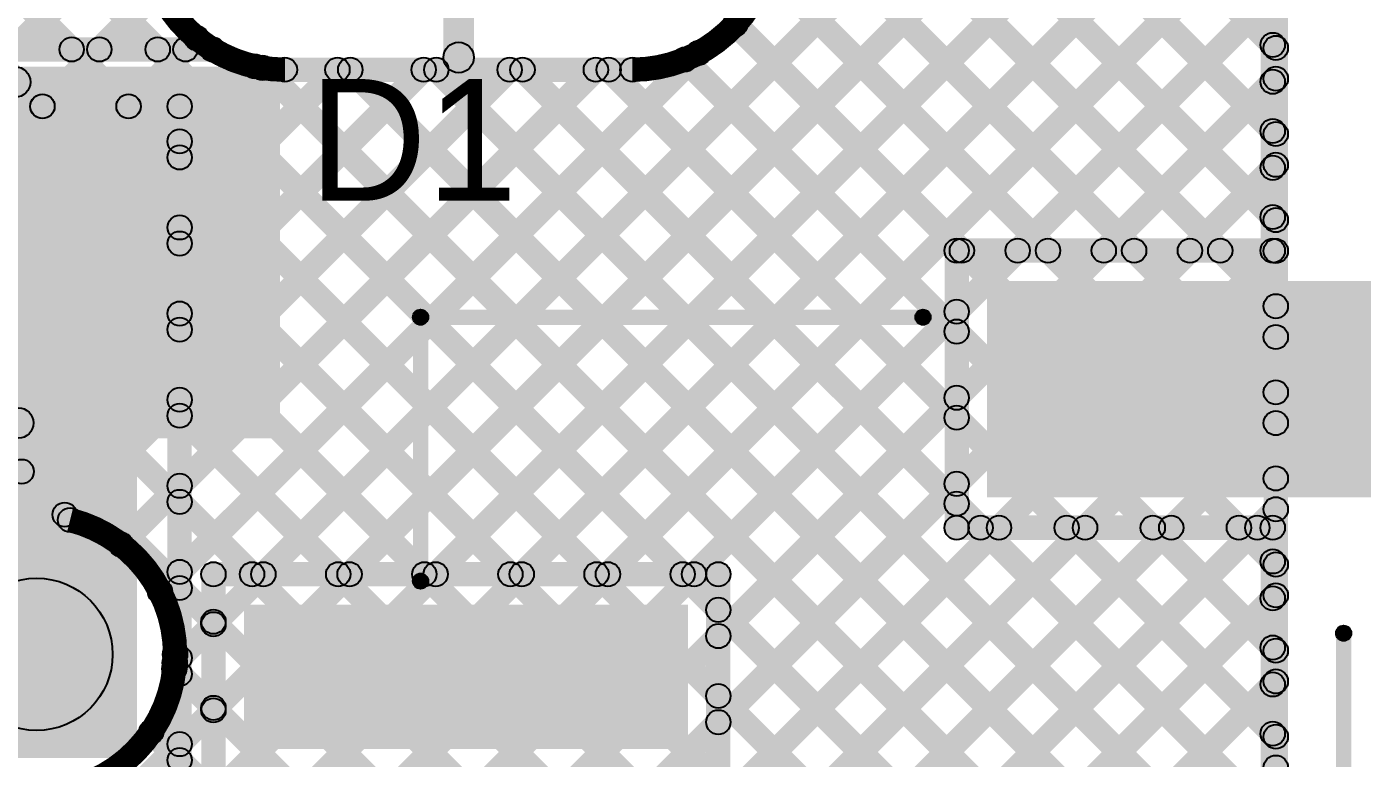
# Model space of a CAD drawing. Header units: millimetres. Extents: x 0.01 to 3.4, y 0.01 to 2.05.
# Drawn here: x 2.9518 to 3.3933, y 1.3419 to 1.5821 of the extents above; entities that cross this region are included whole.
import ezdxf

# ---------------------------------------------------------------- set-up
doc = ezdxf.new("R2010")
doc.units = ezdxf.units.MM
doc.header["$MEASUREMENT"] = 0
for name, color, linetype in [('BottomLayer', 5, 'Continuous'), ('TopLayer', 1, 'Continuous'), ('TopOverlay', 2, 'Continuous'), ('TopPaste', 8, 'Continuous'), ('TopSolder', 216, 'Continuous'), ('ViaHoleLayer', 16, 'Continuous')]:
    doc.layers.add(name, color=color, linetype=linetype)

# ---------------------------------------------------------------- blocks, each defined once
blk = doc.blocks.new('0220164_162121_61')
at = {"layer": 'TopLayer'}
for points in [[(0.57087, 0.18602), (0.61024, 0.18602), (0.61024, 0.04823), (0.57087, 0.04823)], [(0.65354, -0.05807), (0.71654, -0.05807), (0.71654, -0.17618), (0.65354, -0.17618)]]:
    blk.add_hatch(color=1, dxfattribs=at).paths.add_polyline_path(points)
at = {"layer": 'TopOverlay'}
h = blk.add_hatch(color=2, dxfattribs=at)
edge = h.paths.add_edge_path()
edge.add_arc((0.622, 0.132), 0.0025, 0, 360)
for points in [[(0.622, 0.1295), (0.622, 0.1345), (0.70866, 0.1345), (0.70866, 0.1295)], [(0.70616, 0.132), (0.71116, 0.132), (0.71116, -0.033), (0.70616, -0.033)], [(0, -0.17365), (0, -0.16865), (0.60485, -0.16865), (0.60485, -0.17365)]]:
    blk.add_hatch(color=2, dxfattribs=at).paths.add_polyline_path(points)
h = blk.add_hatch(color=2, dxfattribs=at)
edge = h.paths.add_edge_path()
edge.add_arc((0.70866, 0.132), 0.0025, 0, 360)
h = blk.add_hatch(color=2, dxfattribs=at)
edge = h.paths.add_edge_path()
edge.add_arc((0.70866, 0.132), 0.0025, 0, 360)
h = blk.add_hatch(color=2, dxfattribs=at)
edge = h.paths.add_edge_path()
edge.add_arc((0.70866, -0.033), 0.0025, 0, 360)
h = blk.add_hatch(color=2, dxfattribs=at)
edge = h.paths.add_edge_path()
edge.add_arc((0.60485, -0.17115), 0.0025, 0, 360)
at = {"layer": 'TopPaste'}
for points in [[(0.57087, 0.18602), (0.61024, 0.18602), (0.61024, 0.04823), (0.57087, 0.04823)], [(0.65354, -0.05807), (0.71654, -0.05807), (0.71654, -0.17618), (0.65354, -0.17618)]]:
    blk.add_hatch(color=8, dxfattribs=at).paths.add_polyline_path(points)
at = {"layer": 'TopSolder'}
for points in [[(0.56687, 0.19002), (0.61424, 0.19002), (0.61424, 0.04423), (0.56687, 0.04423)], [(0.64954, -0.05407), (0.72054, -0.05407), (0.72054, -0.18018), (0.64954, -0.18018)]]:
    blk.add_hatch(color=216, dxfattribs=at).paths.add_polyline_path(points)
at = {"layer": 'TopOverlay'}
for centre in [(0.622, 0.132), (0.70866, 0.132), (0.70866, 0.132), (0.70866, -0.033), (0.60485, -0.17115)]:
    blk.add_circle(centre, 0.0025, dxfattribs=at)
blk = doc.blocks.new('SMA_63')
at = {"layer": 'TopLayer'}
for points in [[(-0.02953, -0.03346), (-0.12795, -0.03346), (-0.12795, 0.03346), (-0.02953, 0.03346)], [(0.12795, -0.03346), (0.02953, -0.03346), (0.02953, 0.03346), (0.12795, 0.03346)]]:
    blk.add_hatch(color=1, dxfattribs=at).paths.add_polyline_path(points)
at = {"layer": 'TopOverlay'}
h = blk.add_hatch(color=2, dxfattribs=at)
edge = h.paths.add_edge_path()
edge.add_arc((-0.09, 0.056), 0.005, 0, 360)
h = blk.add_hatch(color=2, dxfattribs=at)
edge = h.paths.add_edge_path()
edge.add_arc((-0.09, 0.056), 0.005, 0, 360)
for points in [[(-0.09, 0.051), (-0.09, 0.061), (0.094, 0.061), (0.094, 0.051)], [(0.173, 0.061), (0.095, 0.061), (0.095, 0.036), (0.173, 0.036)], [(0.181, 0.061), (0.131, 0.061), (0.131, -0.061), (0.181, -0.061)], [(-0.085, 0.043), (-0.095, 0.043), (-0.095, 0.056), (-0.085, 0.056)], [(0.173, -0.036), (0.094, -0.036), (0.094, -0.061), (0.173, -0.061)], [(-0.084, -0.056), (-0.094, -0.056), (-0.094, -0.043), (-0.084, -0.043)], [(-0.089, -0.061), (-0.089, -0.051), (0.095, -0.051), (0.095, -0.061)]]:
    blk.add_hatch(color=2, dxfattribs=at).paths.add_polyline_path(points)
h = blk.add_hatch(color=2, dxfattribs=at)
edge = h.paths.add_edge_path()
edge.add_arc((0.094, 0.056), 0.005, 0, 360)
h = blk.add_hatch(color=2, dxfattribs=at)
edge = h.paths.add_edge_path()
edge.add_arc((-0.09, 0.043), 0.005, 0, 360)
h = blk.add_hatch(color=2, dxfattribs=at)
edge = h.paths.add_edge_path()
edge.add_arc((-0.089, -0.043), 0.005, 0, 360)
h = blk.add_hatch(color=2, dxfattribs=at)
edge = h.paths.add_edge_path()
edge.add_arc((-0.089, -0.056), 0.005, 0, 360)
h = blk.add_hatch(color=2, dxfattribs=at)
edge = h.paths.add_edge_path()
edge.add_arc((-0.089, -0.056), 0.005, 0, 360)
h = blk.add_hatch(color=2, dxfattribs=at)
edge = h.paths.add_edge_path()
edge.add_arc((0.095, -0.056), 0.005, 0, 360)
at = {"layer": 'TopPaste'}
for points in [[(-0.02953, -0.03346), (-0.12795, -0.03346), (-0.12795, 0.03346), (-0.02953, 0.03346)], [(0.12795, -0.03346), (0.02953, -0.03346), (0.02953, 0.03346), (0.12795, 0.03346)]]:
    blk.add_hatch(color=8, dxfattribs=at).paths.add_polyline_path(points)
at = {"layer": 'TopSolder'}
for points in [[(-0.02553, -0.03746), (-0.13195, -0.03746), (-0.13195, 0.03746), (-0.02553, 0.03746)], [(0.13195, -0.03746), (0.02553, -0.03746), (0.02553, 0.03746), (0.13195, 0.03746)]]:
    blk.add_hatch(color=216, dxfattribs=at).paths.add_polyline_path(points)
at = {"layer": 'TopOverlay'}
for centre in [(-0.09, 0.056), (-0.09, 0.056), (0.094, 0.056), (-0.09, 0.043), (-0.089, -0.043), (-0.089, -0.056), (-0.089, -0.056), (0.095, -0.056)]:
    blk.add_circle(centre, 0.005, dxfattribs=at)

msp = doc.modelspace()

# ---------------------------------------------------------------- hatches: boundary and pattern name
at = {"layer": 'BottomLayer'}
for points in [[(2.68708, 1.79193), (2.69274, 1.79758), (3.36483, 1.12549), (3.35917, 1.11983)], [(2.67294, 1.77778), (2.6786, 1.78344), (3.36483, 1.09721), (3.35917, 1.09155)], [(2.6588, 1.76364), (2.66445, 1.7693), (3.36483, 1.06892), (3.35917, 1.06327)], [(2.64397, 1.75018), (2.64963, 1.75584), (3.36483, 1.04064), (3.35917, 1.03498)], [(2.84592, 1.18478), (2.84026, 1.19044), (3.28996, 1.64013), (3.29561, 1.63447)], [(2.86006, 1.17064), (2.85441, 1.17629), (3.31824, 1.64013), (3.3239, 1.63447)], [(2.87421, 1.15649), (2.86855, 1.16215), (3.34652, 1.64013), (3.35218, 1.63447)], [(3.00324, 1.37038), (2.99758, 1.37604), (3.26167, 1.64013), (3.26733, 1.63447)], [(3.21223, 1.63447), (3.21789, 1.64013), (3.36483, 1.49319), (3.35917, 1.48753)], [(3.24052, 1.63447), (3.24617, 1.64013), (3.36483, 1.52147), (3.35917, 1.51582)], [(3.2688, 1.63447), (3.27446, 1.64013), (3.36483, 1.54976), (3.35917, 1.5441)], [(3.29708, 1.63447), (3.30274, 1.64013), (3.36483, 1.57804), (3.35917, 1.57238)], [(3.19008, 1.62834), (3.19574, 1.634), (3.36483, 1.4649), (3.35917, 1.45925)], [(3.366, 0.036), (3.358, 0.036), (3.358, 1.6373), (3.366, 1.6373)], [(2.88835, 1.14235), (2.88269, 1.14801), (3.35917, 1.62449), (3.36483, 1.61883)], [(3.09864, 1.57206), (3.08864, 1.57206), (3.08864, 1.61371), (3.09864, 1.61371)], [(3.19179, 1.59834), (3.19745, 1.604), (3.36483, 1.43662), (3.35917, 1.43096)], [(2.90249, 1.12821), (2.89683, 1.13387), (3.35917, 1.59621), (3.36483, 1.59055)], [(3.18168, 1.58017), (3.18733, 1.58583), (3.36483, 1.40833), (3.35917, 1.40268)], [(2.89637, 1.48979), (2.89071, 1.49544), (2.97281, 1.57754), (2.97846, 1.57188)], [(2.91051, 1.47564), (2.90485, 1.4813), (3.00109, 1.57754), (3.00675, 1.57188)], [(2.92629, 1.57071), (2.92629, 1.57871), (3.01282, 1.57871), (3.01282, 1.57071)], [(2.93541, 1.57188), (2.94107, 1.57754), (3.36483, 1.15378), (3.35917, 1.14812)], [(2.96369, 1.57188), (2.96935, 1.57754), (3.36483, 1.18206), (3.35917, 1.1764)], [(2.99198, 1.57188), (2.99764, 1.57754), (3.36483, 1.21034), (3.35917, 1.20469)], [(2.99838, 1.3938), (2.99272, 1.39946), (3.16967, 1.57641), (3.17533, 1.57075)], [(2.92465, 1.4615), (2.919, 1.46716), (3.02381, 1.57197), (3.02947, 1.56632)], [(3.03655, 1.56405), (3.03655, 1.57205), (3.15072, 1.57205), (3.15072, 1.56405)], [(3.16501, 1.56856), (3.17067, 1.57421), (3.36483, 1.38005), (3.35917, 1.37439)], [(2.91663, 1.11407), (2.91098, 1.11973), (3.35917, 1.56792), (3.36483, 1.56227)], [(2.9388, 1.44736), (2.93314, 1.45302), (3.05101, 1.57088), (3.05666, 1.56523)], [(2.95294, 1.43322), (2.94728, 1.43887), (3.07929, 1.57088), (3.08495, 1.56523)], [(2.96708, 1.41907), (2.96142, 1.42473), (3.10757, 1.57088), (3.11323, 1.56523)], [(2.98554, 1.40925), (2.97988, 1.41491), (3.13586, 1.57088), (3.14152, 1.56523)], [(3.02631, 1.56583), (3.03197, 1.57149), (3.36483, 1.23863), (3.35917, 1.23297)], [(3.0552, 1.56523), (3.06086, 1.57088), (3.36483, 1.26691), (3.35917, 1.26126)], [(3.08349, 1.56523), (3.08914, 1.57088), (3.36483, 1.2952), (3.35917, 1.28954)], [(3.11177, 1.56523), (3.11743, 1.57088), (3.36483, 1.32348), (3.35917, 1.31783)], [(3.14005, 1.56523), (3.14571, 1.57088), (3.36483, 1.35177), (3.35917, 1.34611)], [(2.83375, 1.54675), (2.83941, 1.55241), (2.96884, 1.42297), (2.96318, 1.41732)], [(2.79132, 1.50432), (2.82668, 1.53968), (2.97268, 1.39368), (2.93732, 1.35832)], [(2.93077, 1.09993), (2.92512, 1.10558), (3.35917, 1.53964), (3.36483, 1.53398)], [(2.94492, 1.08578), (2.93926, 1.09144), (3.35917, 1.51135), (3.36483, 1.5057)], [(2.95906, 1.07164), (2.9534, 1.0773), (3.35917, 1.48307), (3.36483, 1.47741)], [(2.97005, 1.05435), (2.9644, 1.06001), (3.35917, 1.45478), (3.36483, 1.44913)], [(2.97183, 1.02784), (2.96617, 1.0335), (3.35917, 1.4265), (3.36483, 1.42084)], [(2.97183, 0.99956), (2.96617, 1.00522), (3.35917, 1.39822), (3.36483, 1.39256)], [(2.99742, 1.36845), (3.00308, 1.3741), (3.36483, 1.01235), (3.35917, 1.0067)], [(2.97183, 0.97127), (2.96617, 0.97693), (3.35917, 1.36993), (3.36483, 1.36427)], [(2.98988, 1.34771), (2.99553, 1.35337), (3.36483, 0.98407), (3.35917, 0.97841)]]:
    msp.add_hatch(color=5, dxfattribs=at).paths.add_polyline_path(points)
h = msp.add_hatch(color=5, dxfattribs=at)
edge = h.paths.add_edge_path()
edge.add_arc((3.18451, 1.583), 0.004, 0, 360)
h = msp.add_hatch(color=5, dxfattribs=at)
edge = h.paths.add_edge_path()
edge.add_arc((2.96652, 1.57471), 0.004, 0, 360)
h = msp.add_hatch(color=5, dxfattribs=at)
edge = h.paths.add_edge_path()
edge.add_arc((2.97564, 1.57471), 0.004, 0, 360)
h = msp.add_hatch(color=5, dxfattribs=at)
edge = h.paths.add_edge_path()
edge.add_arc((2.99481, 1.57471), 0.004, 0, 360)
h = msp.add_hatch(color=5, dxfattribs=at)
edge = h.paths.add_edge_path()
edge.add_arc((3.00392, 1.57471), 0.004, 0, 360)
h = msp.add_hatch(color=5, dxfattribs=at)
edge = h.paths.add_edge_path()
edge.add_arc((3.01282, 1.57471), 0.004, 0, 360)
h = msp.add_hatch(color=5, dxfattribs=at)
edge = h.paths.add_edge_path()
edge.add_arc((3.01282, 1.57471), 0.004, 0, 360)
h = msp.add_hatch(color=5, dxfattribs=at)
edge = h.paths.add_edge_path()
edge.add_arc((3.09364, 1.57206), 0.005, 0, 360)
h = msp.add_hatch(color=5, dxfattribs=at)
edge = h.paths.add_edge_path()
edge.add_arc((3.1725, 1.57358), 0.004, 0, 360)
h = msp.add_hatch(color=5, dxfattribs=at)
edge = h.paths.add_edge_path()
edge.add_arc((3.362, 1.57521), 0.004, 0, 360)
h = msp.add_hatch(color=5, dxfattribs=at)
edge = h.paths.add_edge_path()
edge.add_arc((3.02664, 1.56914), 0.004, 0, 360)
h = msp.add_hatch(color=5, dxfattribs=at)
edge = h.paths.add_edge_path()
edge.add_arc((3.02914, 1.56866), 0.004, 0, 360)
h = msp.add_hatch(color=5, dxfattribs=at)
edge = h.paths.add_edge_path()
edge.add_arc((3.03655, 1.56805), 0.004, 0, 360)
h = msp.add_hatch(color=5, dxfattribs=at)
edge = h.paths.add_edge_path()
edge.add_arc((3.03655, 1.56805), 0.004, 0, 360)
h = msp.add_hatch(color=5, dxfattribs=at)
edge = h.paths.add_edge_path()
edge.add_arc((3.05383, 1.56805), 0.004, 0, 360)
h = msp.add_hatch(color=5, dxfattribs=at)
edge = h.paths.add_edge_path()
edge.add_arc((3.05803, 1.56805), 0.004, 0, 360)
h = msp.add_hatch(color=5, dxfattribs=at)
edge = h.paths.add_edge_path()
edge.add_arc((3.08212, 1.56805), 0.004, 0, 360)
h = msp.add_hatch(color=5, dxfattribs=at)
edge = h.paths.add_edge_path()
edge.add_arc((3.08631, 1.56805), 0.004, 0, 360)
h = msp.add_hatch(color=5, dxfattribs=at)
edge = h.paths.add_edge_path()
edge.add_arc((3.1104, 1.56805), 0.004, 0, 360)
h = msp.add_hatch(color=5, dxfattribs=at)
edge = h.paths.add_edge_path()
edge.add_arc((3.1146, 1.56805), 0.004, 0, 360)
h = msp.add_hatch(color=5, dxfattribs=at)
edge = h.paths.add_edge_path()
edge.add_arc((3.13869, 1.56805), 0.004, 0, 360)
h = msp.add_hatch(color=5, dxfattribs=at)
edge = h.paths.add_edge_path()
edge.add_arc((3.14288, 1.56805), 0.004, 0, 360)
h = msp.add_hatch(color=5, dxfattribs=at)
edge = h.paths.add_edge_path()
edge.add_arc((3.15072, 1.56805), 0.004, 0, 360)
h = msp.add_hatch(color=5, dxfattribs=at)
edge = h.paths.add_edge_path()
edge.add_arc((3.15072, 1.56805), 0.004, 0, 360)
h = msp.add_hatch(color=5, dxfattribs=at)
edge = h.paths.add_edge_path()
edge.add_arc((3.16784, 1.57138), 0.004, 0, 360)
h = msp.add_hatch(color=5, dxfattribs=at)
edge = h.paths.add_edge_path()
edge.add_arc((3.362, 1.56509), 0.004, 0, 360)
h = msp.add_hatch(color=5, dxfattribs=at)
edge = h.paths.add_edge_path()
edge.add_arc((3.362, 1.54693), 0.004, 0, 360)
h = msp.add_hatch(color=5, dxfattribs=at)
edge = h.paths.add_edge_path()
edge.add_arc((3.362, 1.53681), 0.004, 0, 360)
h = msp.add_hatch(color=5, dxfattribs=at)
edge = h.paths.add_edge_path()
edge.add_arc((3.362, 1.51864), 0.004, 0, 360)
h = msp.add_hatch(color=5, dxfattribs=at)
edge = h.paths.add_edge_path()
edge.add_arc((3.362, 1.50852), 0.004, 0, 360)
h = msp.add_hatch(color=5, dxfattribs=at)
edge = h.paths.add_edge_path()
edge.add_arc((3.362, 1.49036), 0.004, 0, 360)
h = msp.add_hatch(color=5, dxfattribs=at)
edge = h.paths.add_edge_path()
edge.add_arc((3.362, 1.48024), 0.004, 0, 360)
h = msp.add_hatch(color=5, dxfattribs=at)
edge = h.paths.add_edge_path()
edge.add_arc((3.362, 1.46207), 0.004, 0, 360)
h = msp.add_hatch(color=5, dxfattribs=at)
edge = h.paths.add_edge_path()
edge.add_arc((3.362, 1.45196), 0.004, 0, 360)
h = msp.add_hatch(color=5, dxfattribs=at)
edge = h.paths.add_edge_path()
edge.add_arc((2.95011, 1.43605), 0.004, 0, 360)
h = msp.add_hatch(color=5, dxfattribs=at)
edge = h.paths.add_edge_path()
edge.add_arc((3.362, 1.43379), 0.004, 0, 360)
h = msp.add_hatch(color=5, dxfattribs=at)
edge = h.paths.add_edge_path()
edge.add_arc((3.362, 1.42367), 0.004, 0, 360)
h = msp.add_hatch(color=5, dxfattribs=at)
edge = h.paths.add_edge_path()
edge.add_arc((2.96425, 1.4219), 0.004, 0, 360)
h = msp.add_hatch(color=5, dxfattribs=at)
edge = h.paths.add_edge_path()
edge.add_arc((2.96601, 1.42014), 0.004, 0, 360)
h = msp.add_hatch(color=5, dxfattribs=at)
edge = h.paths.add_edge_path()
edge.add_arc((2.96601, 1.42014), 0.004, 0, 360)
h = msp.add_hatch(color=5, dxfattribs=at)
edge = h.paths.add_edge_path()
edge.add_arc((2.98271, 1.41208), 0.004, 0, 360)
h = msp.add_hatch(color=5, dxfattribs=at)
edge = h.paths.add_edge_path()
edge.add_arc((3.362, 1.40551), 0.004, 0, 360)
h = msp.add_hatch(color=5, dxfattribs=at)
edge = h.paths.add_edge_path()
edge.add_arc((2.955, 1.376), 0.0315, 0, 360)
h = msp.add_hatch(color=5, dxfattribs=at)
edge = h.paths.add_edge_path()
edge.add_arc((2.955, 1.376), 0.025, 0, 360)
h = msp.add_hatch(color=5, dxfattribs=at)
edge = h.paths.add_edge_path()
edge.add_arc((2.99555, 1.39663), 0.004, 0, 360)
h = msp.add_hatch(color=5, dxfattribs=at)
edge = h.paths.add_edge_path()
edge.add_arc((3.362, 1.39539), 0.004, 0, 360)
h = msp.add_hatch(color=5, dxfattribs=at)
edge = h.paths.add_edge_path()
edge.add_arc((3.0005, 1.376), 0.004, 0, 360)
h = msp.add_hatch(color=5, dxfattribs=at)
edge = h.paths.add_edge_path()
edge.add_arc((3.0005, 1.376), 0.004, 0, 360)
h = msp.add_hatch(color=5, dxfattribs=at)
edge = h.paths.add_edge_path()
edge.add_arc((3.362, 1.37722), 0.004, 0, 360)
h = msp.add_hatch(color=5, dxfattribs=at)
edge = h.paths.add_edge_path()
edge.add_arc((3.00025, 1.37128), 0.004, 0, 360)
h = msp.add_hatch(color=5, dxfattribs=at)
edge = h.paths.add_edge_path()
edge.add_arc((3.00041, 1.37321), 0.004, 0, 360)
h = msp.add_hatch(color=5, dxfattribs=at)
edge = h.paths.add_edge_path()
edge.add_arc((3.362, 1.3671), 0.004, 0, 360)
h = msp.add_hatch(color=5, dxfattribs=at)
edge = h.paths.add_edge_path()
edge.add_arc((2.9927, 1.35054), 0.004, 0, 360)
h = msp.add_hatch(color=5, dxfattribs=at)
edge = h.paths.add_edge_path()
edge.add_arc((3.362, 1.34894), 0.004, 0, 360)
h = msp.add_hatch(color=5, dxfattribs=at)
edge = h.paths.add_edge_path()
edge.add_arc((3.362, 1.33882), 0.004, 0, 360)
at = {"layer": 'TopLayer'}
for points in [[(3.03234, 1.39948), (3.02668, 1.40514), (3.26167, 1.64013), (3.26733, 1.63447)], [(3.06062, 1.39948), (3.05496, 1.40514), (3.28996, 1.64013), (3.29561, 1.63447)], [(3.08891, 1.39948), (3.08325, 1.40514), (3.31824, 1.64013), (3.3239, 1.63447)], [(3.11719, 1.39948), (3.11153, 1.40514), (3.34652, 1.64013), (3.35218, 1.63447)], [(3.21223, 1.63447), (3.21789, 1.64013), (3.34658, 1.51143), (3.34092, 1.50578)], [(3.24052, 1.63447), (3.24617, 1.64013), (3.36383, 1.52247), (3.35817, 1.51682)], [(3.2688, 1.63447), (3.27446, 1.64013), (3.36383, 1.55076), (3.35817, 1.5451)], [(3.29708, 1.63447), (3.30274, 1.64013), (3.36383, 1.57904), (3.35817, 1.57338)], [(2.93227, 1.63159), (2.93792, 1.63725), (3.17004, 1.40514), (3.16438, 1.39948)], [(3.19008, 1.62834), (3.19574, 1.634), (3.3183, 1.51143), (3.31264, 1.50578)], [(3.365, 1.50861), (3.357, 1.50861), (3.357, 1.6373), (3.365, 1.6373)], [(2.88748, 1.61981), (2.89313, 1.62547), (2.95978, 1.55883), (2.95412, 1.55317)], [(2.91492, 1.62065), (2.92058, 1.62631), (2.98806, 1.55883), (2.9824, 1.55317)], [(2.93147, 1.55317), (2.92581, 1.55883), (2.98832, 1.62134), (2.99398, 1.61568)], [(3.14547, 1.39948), (3.13982, 1.40514), (3.35817, 1.62349), (3.36383, 1.61783)], [(3.09864, 1.57206), (3.08864, 1.57206), (3.08864, 1.61371), (3.09864, 1.61371)], [(3.19179, 1.59834), (3.19745, 1.604), (3.29001, 1.51143), (3.28436, 1.50578)], [(2.95975, 1.55317), (2.9541, 1.55883), (2.9924, 1.59713), (2.99806, 1.59147)], [(3.28006, 1.50578), (3.2744, 1.51143), (3.35817, 1.59521), (3.36383, 1.58955)], [(3.18168, 1.58017), (3.18733, 1.58583), (3.26173, 1.51143), (3.25607, 1.50578)], [(2.98804, 1.55317), (2.98238, 1.55883), (3.00478, 1.58123), (3.01044, 1.57557)], [(3.00483, 1.40026), (2.99917, 1.40591), (3.16967, 1.57641), (3.17533, 1.57075)], [(3.00483, 1.54168), (2.99917, 1.54733), (3.02381, 1.57197), (3.02947, 1.56632)], [(3.03655, 1.56405), (3.03655, 1.57205), (3.15072, 1.57205), (3.15072, 1.56405)], [(3.16501, 1.56856), (3.17067, 1.57421), (3.26003, 1.48485), (3.25437, 1.4792)], [(3.00483, 1.45682), (2.99917, 1.46248), (3.10757, 1.57088), (3.11323, 1.56523)], [(3.00483, 1.42854), (2.99917, 1.4342), (3.13586, 1.57088), (3.14152, 1.56523)], [(3.00483, 1.51339), (2.99917, 1.51905), (3.05101, 1.57088), (3.05666, 1.56523)], [(3.00483, 1.48511), (2.99917, 1.49076), (3.07929, 1.57088), (3.08495, 1.56523)], [(3.02631, 1.56583), (3.03197, 1.57149), (3.36383, 1.23963), (3.35817, 1.23397)], [(3.0552, 1.56523), (3.06086, 1.57088), (3.36383, 1.26791), (3.35817, 1.26226)], [(3.08349, 1.56523), (3.08914, 1.57088), (3.36383, 1.2962), (3.35817, 1.29054)], [(3.11177, 1.56523), (3.11743, 1.57088), (3.26003, 1.42829), (3.25437, 1.42263)], [(3.14005, 1.56523), (3.14571, 1.57088), (3.26003, 1.45657), (3.25437, 1.45091)], [(3.30834, 1.50578), (3.30268, 1.51143), (3.35817, 1.56692), (3.36383, 1.56126)], [(2.908, 1.552), (2.908, 1.56), (3.002, 1.56), (3.002, 1.552)], [(3.006, 1.328), (2.998, 1.328), (2.998, 1.556), (3.006, 1.556)], [(2.922, 1.342), (2.988, 1.342), (2.988, 1.542), (2.922, 1.542)], [(2.99917, 1.5364), (3.00483, 1.54206), (3.14175, 1.40514), (3.1361, 1.39948)], [(3.33663, 1.50578), (3.33097, 1.51143), (3.35817, 1.53864), (3.36383, 1.53298)], [(2.99917, 1.50812), (3.00483, 1.51378), (3.11347, 1.40514), (3.10781, 1.39948)], [(3.2572, 1.50461), (3.2572, 1.51261), (3.361, 1.51261), (3.361, 1.50461)], [(3.2612, 1.41761), (3.2532, 1.41761), (3.2532, 1.50861), (3.2612, 1.50861)], [(3.17376, 1.39948), (3.1681, 1.40514), (3.25437, 1.4914), (3.26003, 1.48575)], [(2.99917, 1.47983), (3.00483, 1.48549), (3.08518, 1.40514), (3.07953, 1.39948)], [(3.18173, 1.37916), (3.17607, 1.38482), (3.25437, 1.46312), (3.26003, 1.45746)], [(2.99917, 1.45155), (3.00483, 1.45721), (3.0569, 1.40514), (3.05124, 1.39948)], [(3.18173, 1.35088), (3.17607, 1.35654), (3.25437, 1.43483), (3.26003, 1.42918)], [(2.99917, 1.42327), (3.00483, 1.42892), (3.02862, 1.40514), (3.02296, 1.39948)], [(3.25437, 1.42263), (3.26003, 1.42829), (3.26787, 1.42044), (3.26221, 1.41479)], [(3.2572, 1.41361), (3.2572, 1.42161), (3.361, 1.42161), (3.361, 1.41361)], [(3.17987, 1.32074), (3.17421, 1.3264), (3.26826, 1.42044), (3.27392, 1.41479)], [(3.18173, 1.29431), (3.17607, 1.29997), (3.29655, 1.42044), (3.3022, 1.41479)], [(3.18173, 1.26603), (3.17607, 1.27168), (3.32483, 1.42044), (3.33049, 1.41479)], [(3.18173, 1.23774), (3.17607, 1.2434), (3.35311, 1.42044), (3.35877, 1.41479)], [(3.26221, 1.41479), (3.26787, 1.42044), (3.36383, 1.32448), (3.35817, 1.31883)], [(3.2905, 1.41479), (3.29615, 1.42044), (3.36383, 1.35277), (3.35817, 1.34711)], [(3.31878, 1.41479), (3.32444, 1.42044), (3.36383, 1.38105), (3.35817, 1.37539)], [(3.34706, 1.41479), (3.35272, 1.42044), (3.36383, 1.40934), (3.35817, 1.40368)], [(3.357, 1.41761), (3.365, 1.41761), (3.365, 0.97015), (3.357, 0.97015)], [(3.0131, 1.39831), (3.0131, 1.40631), (3.1789, 1.40631), (3.1789, 1.39831)], [(2.99917, 1.39498), (3.00483, 1.40064), (3.01593, 1.38954), (3.01027, 1.38388)], [(3.0171, 1.33494), (3.0091, 1.33494), (3.0091, 1.40231), (3.0171, 1.40231)], [(3.1829, 1.33494), (3.1749, 1.33494), (3.1749, 1.40231), (3.1829, 1.40231)], [(3.18173, 1.20946), (3.17607, 1.21511), (3.35817, 1.39722), (3.36383, 1.39156)], [(3.17607, 1.38779), (3.18173, 1.39345), (3.36383, 1.21134), (3.35817, 1.20569)], [(3.00483, 1.37197), (2.99917, 1.37763), (3.01027, 1.38873), (3.01593, 1.38307)], [(2.99917, 1.3667), (3.00483, 1.37235), (3.01593, 1.36125), (3.01027, 1.3556)], [(3.18173, 1.18117), (3.17607, 1.18683), (3.35817, 1.36893), (3.36383, 1.36327)], [(3.17607, 1.35951), (3.18173, 1.36516), (3.36383, 1.18306), (3.35817, 1.1774)], [(3.00483, 1.34369), (2.99917, 1.34934), (3.01027, 1.36045), (3.01593, 1.35479)], [(2.99917, 1.33841), (3.00483, 1.34407), (3.0225, 1.3264), (3.01685, 1.32074)]]:
    msp.add_hatch(color=1, dxfattribs=at).paths.add_polyline_path(points)
h = msp.add_hatch(color=1, dxfattribs=at)
edge = h.paths.add_edge_path()
edge.add_arc((3.18451, 1.583), 0.004, 0, 360)
h = msp.add_hatch(color=1, dxfattribs=at)
edge = h.paths.add_edge_path()
edge.add_arc((3.00761, 1.5784), 0.004, 0, 360)
h = msp.add_hatch(color=1, dxfattribs=at)
edge = h.paths.add_edge_path()
edge.add_arc((3.09364, 1.57206), 0.005, 0, 360)
h = msp.add_hatch(color=1, dxfattribs=at)
edge = h.paths.add_edge_path()
edge.add_arc((3.1725, 1.57358), 0.004, 0, 360)
h = msp.add_hatch(color=1, dxfattribs=at)
edge = h.paths.add_edge_path()
edge.add_arc((3.361, 1.57621), 0.004, 0, 360)
h = msp.add_hatch(color=1, dxfattribs=at)
edge = h.paths.add_edge_path()
edge.add_arc((3.02664, 1.56914), 0.004, 0, 360)
h = msp.add_hatch(color=1, dxfattribs=at)
edge = h.paths.add_edge_path()
edge.add_arc((3.02914, 1.56866), 0.004, 0, 360)
h = msp.add_hatch(color=1, dxfattribs=at)
edge = h.paths.add_edge_path()
edge.add_arc((3.03655, 1.56805), 0.004, 0, 360)
h = msp.add_hatch(color=1, dxfattribs=at)
edge = h.paths.add_edge_path()
edge.add_arc((3.03655, 1.56805), 0.004, 0, 360)
h = msp.add_hatch(color=1, dxfattribs=at)
edge = h.paths.add_edge_path()
edge.add_arc((3.05383, 1.56805), 0.004, 0, 360)
h = msp.add_hatch(color=1, dxfattribs=at)
edge = h.paths.add_edge_path()
edge.add_arc((3.05803, 1.56805), 0.004, 0, 360)
h = msp.add_hatch(color=1, dxfattribs=at)
edge = h.paths.add_edge_path()
edge.add_arc((3.08212, 1.56805), 0.004, 0, 360)
h = msp.add_hatch(color=1, dxfattribs=at)
edge = h.paths.add_edge_path()
edge.add_arc((3.08631, 1.56805), 0.004, 0, 360)
h = msp.add_hatch(color=1, dxfattribs=at)
edge = h.paths.add_edge_path()
edge.add_arc((3.1104, 1.56805), 0.004, 0, 360)
h = msp.add_hatch(color=1, dxfattribs=at)
edge = h.paths.add_edge_path()
edge.add_arc((3.1146, 1.56805), 0.004, 0, 360)
h = msp.add_hatch(color=1, dxfattribs=at)
edge = h.paths.add_edge_path()
edge.add_arc((3.13869, 1.56805), 0.004, 0, 360)
h = msp.add_hatch(color=1, dxfattribs=at)
edge = h.paths.add_edge_path()
edge.add_arc((3.14288, 1.56805), 0.004, 0, 360)
h = msp.add_hatch(color=1, dxfattribs=at)
edge = h.paths.add_edge_path()
edge.add_arc((3.15072, 1.56805), 0.004, 0, 360)
h = msp.add_hatch(color=1, dxfattribs=at)
edge = h.paths.add_edge_path()
edge.add_arc((3.15072, 1.56805), 0.004, 0, 360)
h = msp.add_hatch(color=1, dxfattribs=at)
edge = h.paths.add_edge_path()
edge.add_arc((3.16784, 1.57138), 0.004, 0, 360)
h = msp.add_hatch(color=1, dxfattribs=at)
edge = h.paths.add_edge_path()
edge.add_arc((3.361, 1.56409), 0.004, 0, 360)
h = msp.add_hatch(color=1, dxfattribs=at)
edge = h.paths.add_edge_path()
edge.add_arc((2.95693, 1.556), 0.004, 0, 360)
h = msp.add_hatch(color=1, dxfattribs=at)
edge = h.paths.add_edge_path()
edge.add_arc((2.95695, 1.556), 0.004, 0, 360)
h = msp.add_hatch(color=1, dxfattribs=at)
edge = h.paths.add_edge_path()
edge.add_arc((2.98521, 1.556), 0.004, 0, 360)
h = msp.add_hatch(color=1, dxfattribs=at)
edge = h.paths.add_edge_path()
edge.add_arc((2.98523, 1.556), 0.004, 0, 360)
h = msp.add_hatch(color=1, dxfattribs=at)
edge = h.paths.add_edge_path()
edge.add_arc((3.002, 1.556), 0.004, 0, 360)
h = msp.add_hatch(color=1, dxfattribs=at)
edge = h.paths.add_edge_path()
edge.add_arc((3.002, 1.556), 0.004, 0, 360)
h = msp.add_hatch(color=1, dxfattribs=at)
edge = h.paths.add_edge_path()
edge.add_arc((3.361, 1.54793), 0.004, 0, 360)
h = msp.add_hatch(color=1, dxfattribs=at)
edge = h.paths.add_edge_path()
edge.add_arc((3.002, 1.54451), 0.004, 0, 360)
h = msp.add_hatch(color=1, dxfattribs=at)
edge = h.paths.add_edge_path()
edge.add_arc((3.002, 1.53923), 0.004, 0, 360)
h = msp.add_hatch(color=1, dxfattribs=at)
edge = h.paths.add_edge_path()
edge.add_arc((3.361, 1.53581), 0.004, 0, 360)
h = msp.add_hatch(color=1, dxfattribs=at)
edge = h.paths.add_edge_path()
edge.add_arc((3.361, 1.51964), 0.004, 0, 360)
h = msp.add_hatch(color=1, dxfattribs=at)
edge = h.paths.add_edge_path()
edge.add_arc((3.002, 1.51622), 0.004, 0, 360)
h = msp.add_hatch(color=1, dxfattribs=at)
edge = h.paths.add_edge_path()
edge.add_arc((3.002, 1.51095), 0.004, 0, 360)
h = msp.add_hatch(color=1, dxfattribs=at)
edge = h.paths.add_edge_path()
edge.add_arc((3.2572, 1.50861), 0.004, 0, 360)
h = msp.add_hatch(color=1, dxfattribs=at)
edge = h.paths.add_edge_path()
edge.add_arc((3.2572, 1.50861), 0.004, 0, 360)
h = msp.add_hatch(color=1, dxfattribs=at)
edge = h.paths.add_edge_path()
edge.add_arc((3.2589, 1.50861), 0.004, 0, 360)
h = msp.add_hatch(color=1, dxfattribs=at)
edge = h.paths.add_edge_path()
edge.add_arc((3.27723, 1.50861), 0.004, 0, 360)
h = msp.add_hatch(color=1, dxfattribs=at)
edge = h.paths.add_edge_path()
edge.add_arc((3.28718, 1.50861), 0.004, 0, 360)
h = msp.add_hatch(color=1, dxfattribs=at)
edge = h.paths.add_edge_path()
edge.add_arc((3.30551, 1.50861), 0.004, 0, 360)
h = msp.add_hatch(color=1, dxfattribs=at)
edge = h.paths.add_edge_path()
edge.add_arc((3.31547, 1.50861), 0.004, 0, 360)
h = msp.add_hatch(color=1, dxfattribs=at)
edge = h.paths.add_edge_path()
edge.add_arc((3.3338, 1.50861), 0.004, 0, 360)
h = msp.add_hatch(color=1, dxfattribs=at)
edge = h.paths.add_edge_path()
edge.add_arc((3.34375, 1.50861), 0.004, 0, 360)
h = msp.add_hatch(color=1, dxfattribs=at)
edge = h.paths.add_edge_path()
edge.add_arc((3.361, 1.50861), 0.004, 0, 360)
h = msp.add_hatch(color=1, dxfattribs=at)
edge = h.paths.add_edge_path()
edge.add_arc((3.361, 1.50861), 0.004, 0, 360)
h = msp.add_hatch(color=1, dxfattribs=at)
edge = h.paths.add_edge_path()
edge.add_arc((3.2572, 1.48857), 0.004, 0, 360)
h = msp.add_hatch(color=1, dxfattribs=at)
edge = h.paths.add_edge_path()
edge.add_arc((3.002, 1.48794), 0.004, 0, 360)
h = msp.add_hatch(color=1, dxfattribs=at)
edge = h.paths.add_edge_path()
edge.add_arc((3.002, 1.48266), 0.004, 0, 360)
h = msp.add_hatch(color=1, dxfattribs=at)
edge = h.paths.add_edge_path()
edge.add_arc((3.2572, 1.48203), 0.004, 0, 360)
h = msp.add_hatch(color=1, dxfattribs=at)
edge = h.paths.add_edge_path()
edge.add_arc((3.002, 1.45965), 0.004, 0, 360)
h = msp.add_hatch(color=1, dxfattribs=at)
edge = h.paths.add_edge_path()
edge.add_arc((3.2572, 1.46029), 0.004, 0, 360)
h = msp.add_hatch(color=1, dxfattribs=at)
edge = h.paths.add_edge_path()
edge.add_arc((3.002, 1.45438), 0.004, 0, 360)
h = msp.add_hatch(color=1, dxfattribs=at)
edge = h.paths.add_edge_path()
edge.add_arc((3.2572, 1.45374), 0.004, 0, 360)
h = msp.add_hatch(color=1, dxfattribs=at)
edge = h.paths.add_edge_path()
edge.add_arc((3.002, 1.43137), 0.004, 0, 360)
h = msp.add_hatch(color=1, dxfattribs=at)
edge = h.paths.add_edge_path()
edge.add_arc((3.2572, 1.43201), 0.004, 0, 360)
h = msp.add_hatch(color=1, dxfattribs=at)
edge = h.paths.add_edge_path()
edge.add_arc((3.002, 1.42609), 0.004, 0, 360)
h = msp.add_hatch(color=1, dxfattribs=at)
edge = h.paths.add_edge_path()
edge.add_arc((3.2572, 1.42546), 0.004, 0, 360)
h = msp.add_hatch(color=1, dxfattribs=at)
edge = h.paths.add_edge_path()
edge.add_arc((3.2572, 1.42546), 0.004, 0, 360)
h = msp.add_hatch(color=1, dxfattribs=at)
edge = h.paths.add_edge_path()
edge.add_arc((3.2572, 1.41761), 0.004, 0, 360)
h = msp.add_hatch(color=1, dxfattribs=at)
edge = h.paths.add_edge_path()
edge.add_arc((3.2572, 1.41761), 0.004, 0, 360)
h = msp.add_hatch(color=1, dxfattribs=at)
edge = h.paths.add_edge_path()
edge.add_arc((3.26504, 1.41761), 0.004, 0, 360)
h = msp.add_hatch(color=1, dxfattribs=at)
edge = h.paths.add_edge_path()
edge.add_arc((3.26504, 1.41761), 0.004, 0, 360)
h = msp.add_hatch(color=1, dxfattribs=at)
edge = h.paths.add_edge_path()
edge.add_arc((3.27109, 1.41761), 0.004, 0, 360)
h = msp.add_hatch(color=1, dxfattribs=at)
edge = h.paths.add_edge_path()
edge.add_arc((3.29332, 1.41761), 0.004, 0, 360)
h = msp.add_hatch(color=1, dxfattribs=at)
edge = h.paths.add_edge_path()
edge.add_arc((3.29937, 1.41761), 0.004, 0, 360)
h = msp.add_hatch(color=1, dxfattribs=at)
edge = h.paths.add_edge_path()
edge.add_arc((3.32161, 1.41761), 0.004, 0, 360)
h = msp.add_hatch(color=1, dxfattribs=at)
edge = h.paths.add_edge_path()
edge.add_arc((3.32766, 1.41761), 0.004, 0, 360)
h = msp.add_hatch(color=1, dxfattribs=at)
edge = h.paths.add_edge_path()
edge.add_arc((3.34989, 1.41761), 0.004, 0, 360)
h = msp.add_hatch(color=1, dxfattribs=at)
edge = h.paths.add_edge_path()
edge.add_arc((3.35594, 1.41761), 0.004, 0, 360)
h = msp.add_hatch(color=1, dxfattribs=at)
edge = h.paths.add_edge_path()
edge.add_arc((3.361, 1.41761), 0.004, 0, 360)
h = msp.add_hatch(color=1, dxfattribs=at)
edge = h.paths.add_edge_path()
edge.add_arc((3.361, 1.41761), 0.004, 0, 360)
h = msp.add_hatch(color=1, dxfattribs=at)
edge = h.paths.add_edge_path()
edge.add_arc((3.361, 1.40651), 0.004, 0, 360)
h = msp.add_hatch(color=1, dxfattribs=at)
edge = h.paths.add_edge_path()
edge.add_arc((2.955, 1.376), 0.0315, 0, 360)
h = msp.add_hatch(color=1, dxfattribs=at)
edge = h.paths.add_edge_path()
edge.add_arc((3.002, 1.40308), 0.004, 0, 360)
h = msp.add_hatch(color=1, dxfattribs=at)
edge = h.paths.add_edge_path()
edge.add_arc((3.0131, 1.40231), 0.004, 0, 360)
h = msp.add_hatch(color=1, dxfattribs=at)
edge = h.paths.add_edge_path()
edge.add_arc((3.0131, 1.40231), 0.004, 0, 360)
h = msp.add_hatch(color=1, dxfattribs=at)
edge = h.paths.add_edge_path()
edge.add_arc((3.02579, 1.40231), 0.004, 0, 360)
h = msp.add_hatch(color=1, dxfattribs=at)
edge = h.paths.add_edge_path()
edge.add_arc((3.02951, 1.40231), 0.004, 0, 360)
h = msp.add_hatch(color=1, dxfattribs=at)
edge = h.paths.add_edge_path()
edge.add_arc((3.05407, 1.40231), 0.004, 0, 360)
h = msp.add_hatch(color=1, dxfattribs=at)
edge = h.paths.add_edge_path()
edge.add_arc((3.05779, 1.40231), 0.004, 0, 360)
h = msp.add_hatch(color=1, dxfattribs=at)
edge = h.paths.add_edge_path()
edge.add_arc((3.08236, 1.40231), 0.004, 0, 360)
h = msp.add_hatch(color=1, dxfattribs=at)
edge = h.paths.add_edge_path()
edge.add_arc((3.08608, 1.40231), 0.004, 0, 360)
h = msp.add_hatch(color=1, dxfattribs=at)
edge = h.paths.add_edge_path()
edge.add_arc((3.11064, 1.40231), 0.004, 0, 360)
h = msp.add_hatch(color=1, dxfattribs=at)
edge = h.paths.add_edge_path()
edge.add_arc((3.11436, 1.40231), 0.004, 0, 360)
h = msp.add_hatch(color=1, dxfattribs=at)
edge = h.paths.add_edge_path()
edge.add_arc((3.13892, 1.40231), 0.004, 0, 360)
h = msp.add_hatch(color=1, dxfattribs=at)
edge = h.paths.add_edge_path()
edge.add_arc((3.14265, 1.40231), 0.004, 0, 360)
h = msp.add_hatch(color=1, dxfattribs=at)
edge = h.paths.add_edge_path()
edge.add_arc((3.16721, 1.40231), 0.004, 0, 360)
h = msp.add_hatch(color=1, dxfattribs=at)
edge = h.paths.add_edge_path()
edge.add_arc((3.17093, 1.40231), 0.004, 0, 360)
h = msp.add_hatch(color=1, dxfattribs=at)
edge = h.paths.add_edge_path()
edge.add_arc((3.1789, 1.40231), 0.004, 0, 360)
h = msp.add_hatch(color=1, dxfattribs=at)
edge = h.paths.add_edge_path()
edge.add_arc((3.1789, 1.40231), 0.004, 0, 360)
h = msp.add_hatch(color=1, dxfattribs=at)
edge = h.paths.add_edge_path()
edge.add_arc((3.002, 1.39781), 0.004, 0, 360)
h = msp.add_hatch(color=1, dxfattribs=at)
edge = h.paths.add_edge_path()
edge.add_arc((3.361, 1.39439), 0.004, 0, 360)
h = msp.add_hatch(color=1, dxfattribs=at)
edge = h.paths.add_edge_path()
edge.add_arc((3.0131, 1.38671), 0.004, 0, 360)
h = msp.add_hatch(color=1, dxfattribs=at)
edge = h.paths.add_edge_path()
edge.add_arc((3.1789, 1.39062), 0.004, 0, 360)
h = msp.add_hatch(color=1, dxfattribs=at)
edge = h.paths.add_edge_path()
edge.add_arc((3.0131, 1.3859), 0.004, 0, 360)
h = msp.add_hatch(color=1, dxfattribs=at)
edge = h.paths.add_edge_path()
edge.add_arc((3.1789, 1.38199), 0.004, 0, 360)
h = msp.add_hatch(color=1, dxfattribs=at)
edge = h.paths.add_edge_path()
edge.add_arc((3.361, 1.37822), 0.004, 0, 360)
h = msp.add_hatch(color=1, dxfattribs=at)
edge = h.paths.add_edge_path()
edge.add_arc((3.002, 1.3748), 0.004, 0, 360)
h = msp.add_hatch(color=1, dxfattribs=at)
edge = h.paths.add_edge_path()
edge.add_arc((3.002, 1.36953), 0.004, 0, 360)
h = msp.add_hatch(color=1, dxfattribs=at)
edge = h.paths.add_edge_path()
edge.add_arc((3.361, 1.3661), 0.004, 0, 360)
h = msp.add_hatch(color=1, dxfattribs=at)
edge = h.paths.add_edge_path()
edge.add_arc((3.1789, 1.36233), 0.004, 0, 360)
h = msp.add_hatch(color=1, dxfattribs=at)
edge = h.paths.add_edge_path()
edge.add_arc((3.0131, 1.35842), 0.004, 0, 360)
h = msp.add_hatch(color=1, dxfattribs=at)
edge = h.paths.add_edge_path()
edge.add_arc((3.0131, 1.35762), 0.004, 0, 360)
h = msp.add_hatch(color=1, dxfattribs=at)
edge = h.paths.add_edge_path()
edge.add_arc((3.1789, 1.35371), 0.004, 0, 360)
h = msp.add_hatch(color=1, dxfattribs=at)
edge = h.paths.add_edge_path()
edge.add_arc((3.361, 1.34994), 0.004, 0, 360)
h = msp.add_hatch(color=1, dxfattribs=at)
edge = h.paths.add_edge_path()
edge.add_arc((3.002, 1.34651), 0.004, 0, 360)
h = msp.add_hatch(color=1, dxfattribs=at)
edge = h.paths.add_edge_path()
edge.add_arc((3.002, 1.34124), 0.004, 0, 360)
at = {"layer": 'ViaHoleLayer'}
h = msp.add_hatch(color=16, dxfattribs=at)
edge = h.paths.add_edge_path()
edge.add_arc((2.955, 1.376), 0.01575, 0, 360)

# ---------------------------------------------------------------- linework, layer by layer
at = {"layer": 'BottomLayer', "const_width": 0.008}
for points in [[(3.19638, 1.61371, -0.414214), (3.15072, 1.56805)], [(3.03655, 1.56805, -0.137525), (3.01282, 1.57471)], [(2.96601, 1.42014, -0.344299), (3.0005, 1.376)], [(3.0005, 1.376, -0.88468), (2.91086, 1.36499)]]:
    msp.add_lwpolyline(points, format="xyb", dxfattribs=at)
at = {"layer": 'BottomLayer'}
for centre, radius in [((3.18451, 1.583), 0.004), ((2.96652, 1.57471), 0.004), ((2.97564, 1.57471), 0.004), ((2.99481, 1.57471), 0.004), ((3.00392, 1.57471), 0.004), ((3.01282, 1.57471), 0.004), ((3.01282, 1.57471), 0.004), ((3.09364, 1.57206), 0.005), ((3.1725, 1.57358), 0.004), ((3.362, 1.57521), 0.004), ((3.02664, 1.56914), 0.004), ((3.02914, 1.56866), 0.004), ((3.03655, 1.56805), 0.004), ((3.03655, 1.56805), 0.004), ((3.05383, 1.56805), 0.004), ((3.05803, 1.56805), 0.004), ((3.08212, 1.56805), 0.004), ((3.08631, 1.56805), 0.004), ((3.1104, 1.56805), 0.004), ((3.1146, 1.56805), 0.004), ((3.13869, 1.56805), 0.004), ((3.14288, 1.56805), 0.004), ((3.15072, 1.56805), 0.004), ((3.15072, 1.56805), 0.004), ((3.16784, 1.57138), 0.004), ((3.362, 1.56509), 0.004), ((3.362, 1.54693), 0.004), ((3.362, 1.53681), 0.004), ((3.362, 1.51864), 0.004), ((3.362, 1.50852), 0.004), ((3.362, 1.49036), 0.004), ((3.362, 1.48024), 0.004), ((3.362, 1.46207), 0.004), ((3.362, 1.45196), 0.004), ((2.95011, 1.43605), 0.004), ((3.362, 1.43379), 0.004), ((3.362, 1.42367), 0.004), ((2.96425, 1.4219), 0.004), ((2.96601, 1.42014), 0.004), ((2.96601, 1.42014), 0.004), ((2.98271, 1.41208), 0.004), ((3.362, 1.40551), 0.004), ((2.955, 1.376), 0.025), ((2.99555, 1.39663), 0.004), ((3.362, 1.39539), 0.004), ((3.0005, 1.376), 0.004), ((3.0005, 1.376), 0.004), ((3.362, 1.37722), 0.004), ((3.00025, 1.37128), 0.004), ((3.00041, 1.37321), 0.004), ((3.362, 1.3671), 0.004), ((2.9927, 1.35054), 0.004), ((3.362, 1.34894), 0.004), ((3.362, 1.33882), 0.004)]:
    msp.add_circle(centre, radius, dxfattribs=at)
at = {"layer": 'TopLayer', "const_width": 0.008}
for points in [[(3.03655, 1.56805, -0.583843), (2.99746, 1.6373)], [(3.19638, 1.61371, -0.414214), (3.15072, 1.56805)]]:
    msp.add_lwpolyline(points, format="xyb", dxfattribs=at)
at = {"layer": 'TopLayer'}
for centre, radius in [((3.18451, 1.583), 0.004), ((3.00761, 1.5784), 0.004), ((3.09364, 1.57206), 0.005), ((3.1725, 1.57358), 0.004), ((3.361, 1.57621), 0.004), ((3.02664, 1.56914), 0.004), ((3.02914, 1.56866), 0.004), ((3.03655, 1.56805), 0.004), ((3.03655, 1.56805), 0.004), ((3.05383, 1.56805), 0.004), ((3.05803, 1.56805), 0.004), ((3.08212, 1.56805), 0.004), ((3.08631, 1.56805), 0.004), ((3.1104, 1.56805), 0.004), ((3.1146, 1.56805), 0.004), ((3.13869, 1.56805), 0.004), ((3.14288, 1.56805), 0.004), ((3.15072, 1.56805), 0.004), ((3.15072, 1.56805), 0.004), ((3.16784, 1.57138), 0.004), ((3.361, 1.56409), 0.004), ((2.95693, 1.556), 0.004), ((2.95695, 1.556), 0.004), ((2.98521, 1.556), 0.004), ((2.98523, 1.556), 0.004), ((3.002, 1.556), 0.004), ((3.002, 1.556), 0.004), ((3.361, 1.54793), 0.004), ((3.002, 1.54451), 0.004), ((3.002, 1.53923), 0.004), ((3.361, 1.53581), 0.004), ((3.361, 1.51964), 0.004), ((3.002, 1.51622), 0.004), ((3.002, 1.51095), 0.004), ((3.2572, 1.50861), 0.004), ((3.2572, 1.50861), 0.004), ((3.2589, 1.50861), 0.004), ((3.27723, 1.50861), 0.004), ((3.28718, 1.50861), 0.004), ((3.30551, 1.50861), 0.004), ((3.31547, 1.50861), 0.004), ((3.3338, 1.50861), 0.004), ((3.34375, 1.50861), 0.004), ((3.361, 1.50861), 0.004), ((3.361, 1.50861), 0.004), ((3.2572, 1.48857), 0.004), ((3.002, 1.48794), 0.004), ((3.002, 1.48266), 0.004), ((3.2572, 1.48203), 0.004), ((3.002, 1.45965), 0.004), ((3.2572, 1.46029), 0.004), ((3.002, 1.45438), 0.004), ((3.2572, 1.45374), 0.004), ((3.002, 1.43137), 0.004), ((3.2572, 1.43201), 0.004), ((3.002, 1.42609), 0.004), ((3.2572, 1.42546), 0.004), ((3.2572, 1.42546), 0.004), ((3.2572, 1.41761), 0.004), ((3.2572, 1.41761), 0.004), ((3.26504, 1.41761), 0.004), ((3.26504, 1.41761), 0.004), ((3.27109, 1.41761), 0.004), ((3.29332, 1.41761), 0.004), ((3.29937, 1.41761), 0.004), ((3.32161, 1.41761), 0.004), ((3.32766, 1.41761), 0.004), ((3.34989, 1.41761), 0.004), ((3.35594, 1.41761), 0.004), ((3.361, 1.41761), 0.004), ((3.361, 1.41761), 0.004), ((3.361, 1.40651), 0.004), ((3.002, 1.40308), 0.004), ((3.0131, 1.40231), 0.004), ((3.0131, 1.40231), 0.004), ((3.02579, 1.40231), 0.004), ((3.02951, 1.40231), 0.004), ((3.05407, 1.40231), 0.004), ((3.05779, 1.40231), 0.004), ((3.08236, 1.40231), 0.004), ((3.08608, 1.40231), 0.004), ((3.11064, 1.40231), 0.004), ((3.11436, 1.40231), 0.004), ((3.13892, 1.40231), 0.004), ((3.14265, 1.40231), 0.004), ((3.16721, 1.40231), 0.004), ((3.17093, 1.40231), 0.004), ((3.1789, 1.40231), 0.004), ((3.1789, 1.40231), 0.004), ((3.002, 1.39781), 0.004), ((3.361, 1.39439), 0.004), ((3.0131, 1.38671), 0.004), ((3.1789, 1.39062), 0.004), ((3.0131, 1.3859), 0.004), ((3.1789, 1.38199), 0.004), ((3.361, 1.37822), 0.004), ((3.002, 1.3748), 0.004), ((3.002, 1.36953), 0.004), ((3.361, 1.3661), 0.004), ((3.1789, 1.36233), 0.004), ((3.0131, 1.35842), 0.004), ((3.0131, 1.35762), 0.004), ((3.1789, 1.35371), 0.004), ((3.361, 1.34994), 0.004), ((3.002, 1.34651), 0.004), ((3.002, 1.34124), 0.004)]:
    msp.add_circle(centre, radius, dxfattribs=at)

# ---------------------------------------------------------------- block references
msp.add_blockref('SMA_63', (2.854, 1.508))
at = {"rotation": 90}
msp.add_blockref('0220164_162121_61', (3.21313, 0.77807), dxfattribs=at)

# ---------------------------------------------------------------- texts
at = {"layer": 'TopOverlay'}
msp.add_text('D1', height=0.04, dxfattribs=at).set_placement((3.04452, 1.525))

doc.saveas('drawing.dxf')
